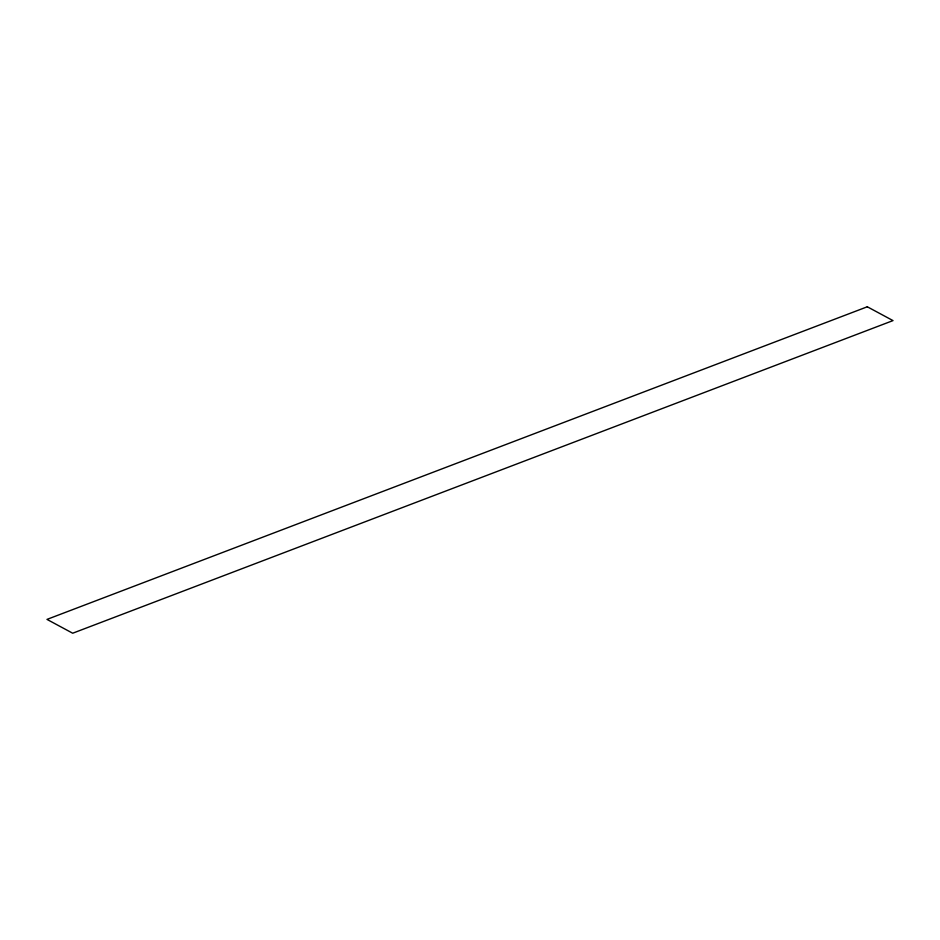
<?xml version="1.0" encoding="UTF-8"?>
<svg xmlns="http://www.w3.org/2000/svg" width="940" height="940" viewBox="0 0 940 940"><rect width="100%" height="100%" fill="white"/><g stroke="black" fill="none" stroke-linecap="round" stroke-linejoin="round"><path stroke-width="1.41" d="M867.303 306.781L47 619.401L72.697 633.219L893 320.599L867.303 306.781"/></g></svg>
